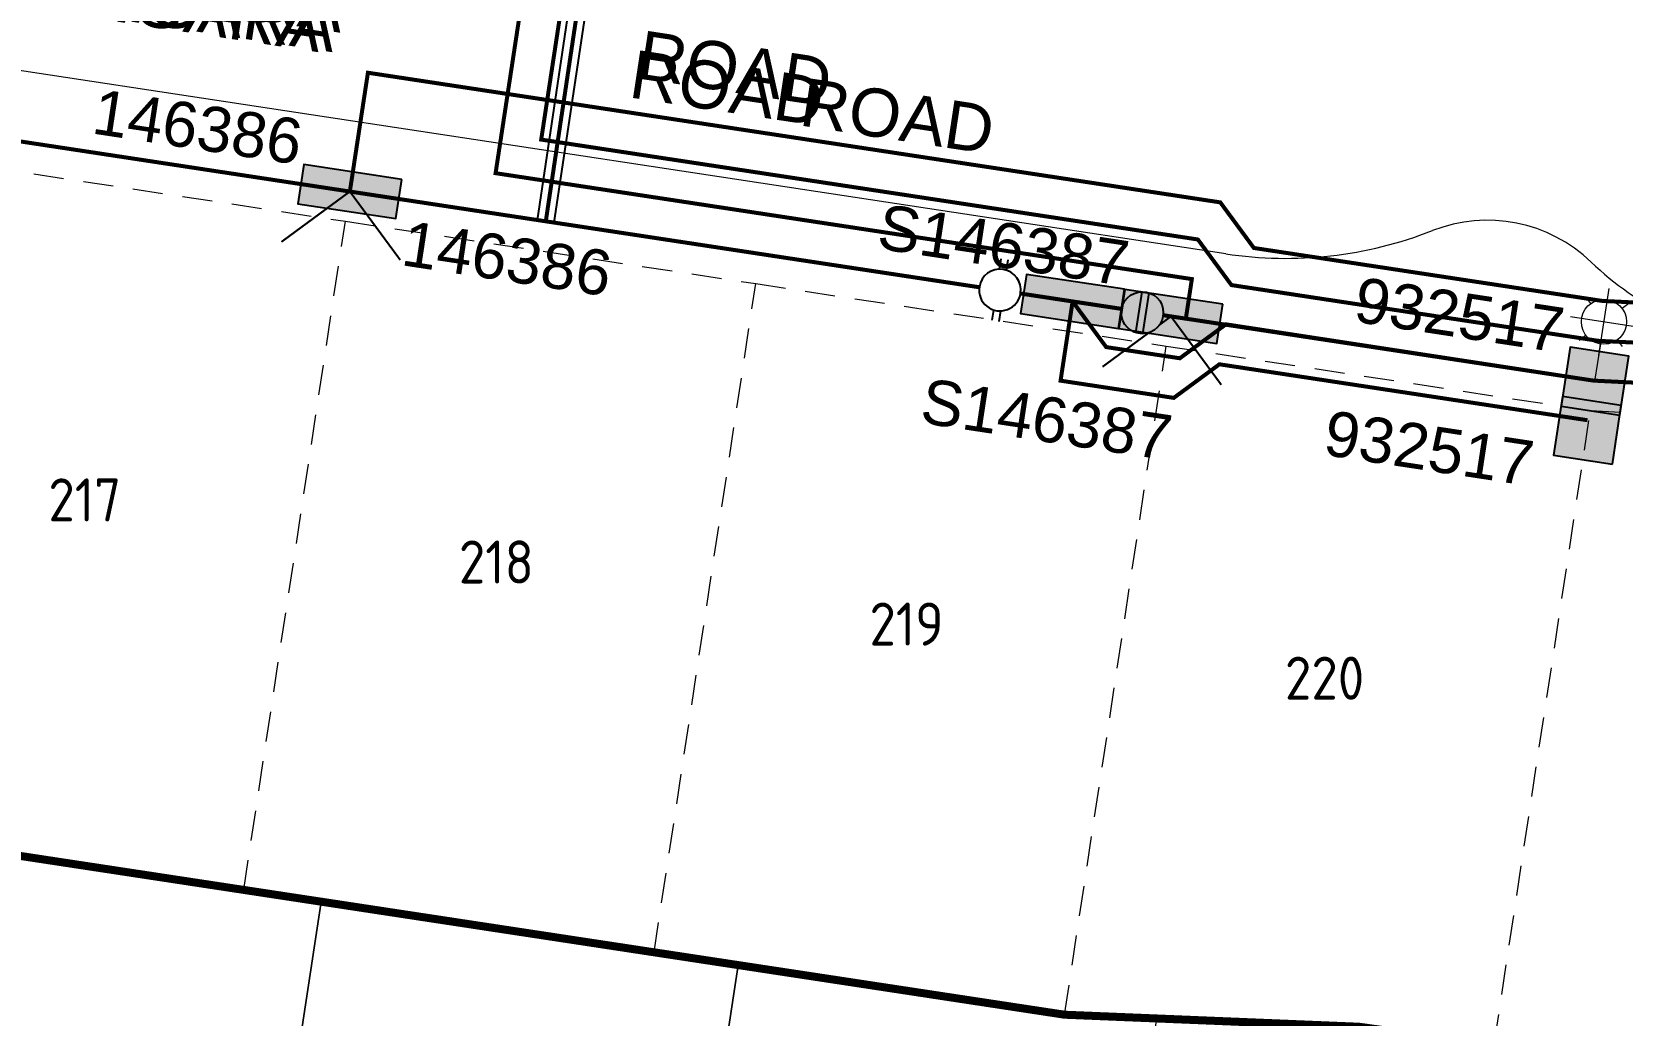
# Model space of a CAD drawing. Header units: metres. Extents: x 277548 to 280124, y 6243677 to 6246862.
# Drawn here: x 278761.3 to 278840.7, y 6245085.9 to 6245135 of the extents above; entities that cross this region are included whole.
import ezdxf
from ezdxf.enums import TextEntityAlignment as Align

# ---------------------------------------------------------------- set-up
doc = ezdxf.new("R2010")
doc.units = ezdxf.units.M
for name, pattern in [('Cable New OH', [6, 4, -2]), ('Dash', [5, 3, -2]), ('IECLAUG', [3, 2, -1]), ('IECLCENT', [15.5, 9.5, -2, 2, -2]), ('PHANTOM2', [1.25, 0.625, -0.125, 0.125, -0.125, 0.125, -0.125])]:
    doc.linetypes.add(name, pattern=pattern)
doc.layers.get('0').update_dxf_attribs({"color": 6})
for name, color, linetype, lineweight, true_color in [('_User ZKERB-3-1', 7, 'Continuous', 0, 0x949494), ('_User ZROAD NAMES', 7, 'Continuous', 0, 0xa50000), ('_User ZSTG2-1-1', 7, 'Continuous', 0, 0x0000f0)]:
    doc.layers.add(name, color=color, linetype=linetype, lineweight=lineweight, true_color=true_color)
doc.layers.add('_User ZSTG1-1-5', color=7, linetype='Continuous', lineweight=0)
doc.layers.add('Cadastre Developer_SP_NEW', color=253, linetype='Continuous', lineweight=5)
for name, color, linetype in [('Duct_SP_EXT', 7, 'Continuous'), ('Equip_LV_EXT', 7, 'Continuous'), ('Equip_SP_SL_NEW', 2, 'Continuous'), ('Notes', 7, 'Continuous'), ('Notes_HV_MISC', 7, 'Continuous'), ('Notes_LV_MISC', 7, 'Continuous'), ('Notes_SP_MISC', 7, 'Continuous'), ('SupportsUG_SP_LV_NEW', 2, 'Continuous'), ('SupportsUG_SP_LV_SL_NEW', 2, 'Continuous')]:
    doc.layers.add(name, color=color, linetype=linetype)
doc.styles.add('COLUMN_LABEL', font='arial.ttf')
doc.styles.add('iecARIAL', font='arial.ttf', dxfattribs={"height": 2})
doc.styles.add('iecISOCP', font='isocp.shx')
doc.styles.add('POLE_LABEL', font='arial.ttf')
doc.styles.get("Standard").update_dxf_attribs({"font": 'arial.ttf'})

# ---------------------------------------------------------------- blocks, each defined once
blk = doc.blocks.new('*U98')
blk.add_wipeout([(2.64, -0.95), (2.75, -0.79), (2.84, -0.63), (2.91, -0.45), (2.96, -0.27), (2.98, -0.09), (2.98, 0.1), (2.96, 0.29), (2.91, 0.47), (2.84, 0.64), (2.75, 0.81), (2.64, 0.96), (2.51, 1.1), (2.37, 1.21), (2.21, 1.31), (2.04, 1.39), (1.86, 1.45), (1.67, 1.49), (1.49, 1.5), (1.3, 1.49), (1.12, 1.45), (0.94, 1.39), (0.77, 1.31), (0.61, 1.21), (0.47, 1.09), (0.34, 0.95), (0.23, 0.8), (0.14, 0.64), (0.07, 0.46), (0.02, 0.28), (0, 0.09), (0, -0.09), (0.02, -0.28), (0.07, -0.46), (0.14, -0.64), (0.23, -0.8), (0.34, -0.95), (0.47, -1.09), (0.62, -1.21), (0.77, -1.31), (0.94, -1.39), (1.12, -1.44), (1.31, -1.48), (1.49, -1.49), (1.68, -1.48), (1.87, -1.44), (2.04, -1.38), (2.21, -1.3), (2.37, -1.2), (2.52, -1.08)])
for p, q in [((1.26, 1.48), (1.28, 2.23)), ((1.76, 1.47), (1.77, 2.22)), ((1.22, -1.47), (1.21, -2.21)), ((1.72, -1.47), (1.71, -2.22))]:
    blk.add_line(p, q)
blk.add_lwpolyline([(0, 0.03, 1), (2.98, -0.02, 1)], format="xyb", close=True)
for tag, p, flags in [('ORIENTATION', (0, 0), 9), ('Z', (0, 0), 1), ('USAGE', (0, -0.2), 9), ('NOTES', (0, -0.4), 9)]:
    blk.add_attdef(tag, p, '', height=0.2, dxfattribs=dict(flags=flags))
blk = doc.blocks.new('PILLAR_EXT')
blk.add_hatch(color=256).paths.add_polyline_path([(-2.475, 0.99), (-2.475, -0.99), (2.475, -0.99), (2.475, 0.99)])
blk.add_lwpolyline([(-2.475, -0.99), (2.475, -0.99), (2.475, 0.99), (-2.475, 0.99)], close=True)
at = {"style": 'iecARIAL', "flags": 8}
blk.add_attdef('ASSET_NUM', text='', height=2, dxfattribs=at).set_placement((1.5, 3.5), align=Align.MIDDLE_RIGHT)
for tag, p, flags in [('OWNED_BY', (0, -0.2), 9), ('STATE', (0, -0.4), 9), ('SUPPORT_TYPE', (0, -0.6), 9), ('USAGE', (0, -0.8), 9), ('LEGEND', (0, -1), 9), ('LOCATION', (0, -1.2), 9), ('NOTES', (0, -1.4), 9), ('PARENT', (0, -1.6), 9), ('STREETNAME', (0, -1.8), 9), ('SUBURB', (0, -2), 1)]:
    blk.add_attdef(tag, p, '', height=0.2, dxfattribs=dict(flags=flags))
blk = doc.blocks.new('*U64')
at = {"lineweight": 15}
for p, q in [((0, 0), (-0.47, -2.46)), ((-0.33, -1.72), (-1.16, -6.14)), ((-1.91, -2.23), (-1.59, -2.69)), ((0.96, -2.77), (0.49, -3.09)), ((1.47, -4.35), (-2.96, -3.51)), ((-2.45, -5.09), (-1.98, -4.77)), ((0.42, -5.63), (0.1, -5.17))]:
    blk.add_line(p, q, dxfattribs=at)
blk.add_circle((-0.74, -3.93), 1.5, dxfattribs=at)
for tag, p, height, flags in [('CONSTRUCTED_VOLTAGE', (0.98, -0.65), 0.2, 9), ('CONTROL_TYPE', (0.98, -0.85), 0.2, 9), ('LANTERN_PURPOSE', (0.98, -1.05), 0.2, 9), ('LANTERN_TYPE', (0.98, -1.25), 0.2, 9), ('LNUMBER', (2.18, -3.25), 2.5, 8), ('OPERATING_VOLTAGE', (0.98, -1.65), 0.2, 9), ('ORIENTATION', (0.98, -1.85), 0.2, 9), ('OWNED_BY', (0.98, -2.05), 0.2, 9), ('STATE', (0.98, -2.25), 0.2, 9), ('NO_PHASES', (0.98, -1.45), 0.2, 9), ('USAGE', (0.98, -2.45), 0.2, 9), ('CEXIST', (0.98, -2.65), 0.2, 9), ('CNEW', (0.98, -2.85), 0.2, 9), ('CNUMBER', (0.98, -3.05), 0.2, 9), ('CREMOVE', (0.98, -3.25), 0.2, 9), ('CREPLACE', (0.98, -3.45), 0.2, 9), ('LKINGHEIGHT', (0.98, -3.65), 0.2, 9), ('LBRACKET', (0.98, -3.85), 0.2, 9), ('LBRACKETVOCAB', (0.98, -4.05), 0.2, 9), ('LCATEGORY', (0.98, -4.25), 0.2, 9), ('LCHARGE1', (0.98, -4.45), 0.2, 9), ('LCHARGE1PERCENT', (0.98, -4.65), 0.2, 9), ('LCHARGE2', (0.98, -4.85), 0.2, 9), ('LCHARGE2PERCENT', (0.98, -5.05), 0.2, 9), ('LCHARGE3', (0.98, -5.25), 0.2, 9), ('LCHARGE3PERCENT', (0.98, -5.45), 0.2, 9), ('LEXIST', (0.98, -5.65), 0.2, 9), ('LLAMP', (0.98, -5.85), 0.2, 9), ('LLAMPVOCAB', (0.98, -6.05), 0.2, 9), ('LMAST', (0.98, -6.25), 0.2, 9), ('LMASTVOCAB', (0.98, -6.45), 0.2, 9), ('LNEW', (0.98, -6.65), 0.2, 9), ('LANTNUMBER', (0.98, -6.85), 0.2, 9), ('LOUTREACH', (0.98, -7.25), 0.2, 9), ('LOUTREACHVOCAB', (0.98, -7.45), 0.2, 9), ('LRATECODE', (0.98, -7.65), 0.2, 9), ('LREMOVE', (0.98, -7.85), 0.2, 9), ('LREPLACE', (0.98, -8.05), 0.2, 9), ('LTYPE', (0.98, -8.25), 0.2, 9), ('LTYPEVOCAB', (0.98, -8.45), 0.2, 9), ('LEGEND', (0.98, -8.65), 0.2, 9), ('STREETNAME', (0.98, -9.25), 0.2, 9), ('SUBURB', (0.98, -9.45), 0.2, 1), ('LOCATION', (0.98, -8.85), 0.2, 9), ('NOTES', (0.98, -9.05), 0.2, 9)]:
    blk.add_attdef(tag, p, '', height=height, dxfattribs=dict(flags=flags))
blk = doc.blocks.new('COLUMN_EXT')
blk.add_hatch(color=256).paths.add_polyline_path([(-1.485, 1.485), (-1.485, -1.485), (1.485, -1.485), (1.485, 1.485)])
blk.add_lwpolyline([(-1.485, -1.485), (1.485, -1.485), (1.485, 1.485), (-1.485, 1.485)], close=True)
at = {"style": 'COLUMN_LABEL', "oblique": 15, "flags": 8}
blk.add_attdef('ASSET_NUM', text='', height=2, dxfattribs=at).set_placement((2, 2), align=Align.MIDDLE_LEFT)
at = {"flags": 9}
for tag, style, p in [('STRUCTURE_PLANT_NUMBER', 'POLE_LABEL', (1.813, 0.031)), ('STREET_CODE', 'COLUMN_LABEL', (1.813, -0.2))]:
    blk.add_attdef(tag, text='', height=0.2, dxfattribs=dict(at, style=style)).set_placement(p, align=Align.MIDDLE_LEFT)
for tag, p in [('OWNED_BY', (1.813, -0.6)), ('STATE', (1.813, -0.8)), ('COLUMN_TYPE', (1.813, -0.4)), ('STREETNAME', (1.813, -1.6)), ('USAGE', (1.813, -1)), ('LEGEND', (1.813, -1.2)), ('LOCATION', (1.813, -1.4)), ('SUBURB', (1.813, -1.8)), ('NOTES', (1.813, -2))]:
    blk.add_attdef(tag, text='', height=0.2, dxfattribs=at).set_placement(p, align=Align.MIDDLE_LEFT)
at = {"flags": 1}
blk.add_attdef('Z', (1.813, -2.351), '', height=0.2, dxfattribs=at)
blk = doc.blocks.new('*U93')
for tag, flags, p in [('OWNED_BY', 9, (1.5, -1.8)), ('OPERATED_BY', 9, (1.5, -2)), ('NOTES', 9, (1.5, -1.6)), ('MAINTAINED_BY', 9, (1.5, -2.2)), ('TYPE', 9, (1.5, -2.6)), ('Z', 1, (1.5, -2.8)), ('NUMBER_OF_PHASES', 9, (1.5, -2.4))]:
    blk.add_attdef(tag, text='', height=0.2, dxfattribs=dict(flags=flags)).set_placement(p, align=Align.MIDDLE_LEFT)
blk.add_wipeout([(2.59, -0.36), (2.71, -0.22), (2.82, -0.06), (2.91, 0.1), (2.97, 0.28), (3.02, 0.46), (3.04, 0.65), (3.04, 0.83), (3.01, 1.02), (2.96, 1.2), (2.89, 1.37), (2.79, 1.54), (2.68, 1.69), (2.55, 1.82), (2.4, 1.94), (2.24, 2.04), (2.07, 2.11), (1.89, 2.17), (1.71, 2.2), (1.52, 2.21), (1.34, 2.2), (1.15, 2.16), (0.97, 2.1), (0.81, 2.01), (0.65, 1.91), (0.51, 1.79), (0.38, 1.65), (0.27, 1.5), (0.18, 1.33), (0.12, 1.16), (0.07, 0.97), (0.05, 0.79), (0.06, 0.6), (0.08, 0.41), (0.13, 0.23), (0.2, 0.06), (0.3, -0.1), (0.41, -0.25), (0.54, -0.39), (0.69, -0.51), (0.85, -0.6), (1.02, -0.68), (1.2, -0.74), (1.38, -0.77), (1.57, -0.78), (1.76, -0.76), (1.94, -0.72), (2.12, -0.66), (2.29, -0.58), (2.44, -0.48)])
for p, q in [((1.32, 2.2), (1.27, -0.76)), ((1.82, 2.19), (1.77, -0.77))]:
    blk.add_line(p, q)
blk.add_circle((1.55, 0.72), 1.5)
at = {"flags": 9}
for tag, p in [('ACTUAL_STATUS', (1.5, 0)), ('CONSTRUCTED_VOLTAGE', (1.5, -0.2)), ('OPERATING_VOLTAGE', (1.5, -0.6)), ('ORIENTATION', (1.5, -0.8)), ('STATE', (1.5, -1)), ('SWITCH_TYPE', (1.5, -1.2)), ('NO_PHASES', (1.5, -0.4)), ('USAGE', (1.5, -1.4))]:
    blk.add_attdef(tag, text='', height=0.2, dxfattribs=at).set_placement(p, align=Align.MIDDLE_LEFT)

msp = doc.modelspace()

# ---------------------------------------------------------------- linework, layer by layer
at = {"layer": '_User ZKERB-3-1', "linetype": 'Continuous'}
msp.add_line((278820.89284, 6245123.95248), (278721.56523, 6245139.05319), dxfattribs=at)
for centre, radius, start, end in [((278833.95095, 6245118.12829), 7.5, 46.160023, 111.440173), ((278823.89889, 6245143.72528), 20, 261.355555, 291.440172), ((278849.88182, 6245134.71766), 15.5, 226.160024, 261.355557)]:
    msp.add_arc(centre, radius, start, end, dxfattribs=at)
at = {"layer": '_User ZSTG2-1-1', "color": 252, "linetype": 'Dash', "ltscale": 0.5, "true_color": 0x878787}
for p, q in [((278756.43442, 6245128.6946), (278776.92893, 6245125.57883)), ((278771.85322, 6245092.19245), (278776.92893, 6245125.57883)), ((278776.92893, 6245125.57883), (278797.42344, 6245122.46306)), ((278792.34773, 6245089.07669), (278797.42344, 6245122.46306)), ((278797.42344, 6245122.46306), (278817.91794, 6245119.3473)), ((278812.84224, 6245085.96092), (278817.91794, 6245119.3473)), ((278817.91794, 6245119.3473), (278839.1045, 6245116.12632)), ((278834.29535, 6245084.49325), (278839.1045, 6245116.12632)), ((278839.1045, 6245116.12632), (278848.95981, 6245115.63952)), ((278771.85322, 6245092.19245), (278754.88816, 6245094.77164)), ((278792.34773, 6245089.07669), (278775.7188, 6245091.60477))]:
    msp.add_line(p, q, dxfattribs=at)
at = {"layer": 'Cadastre Developer_SP_NEW', "color": 2}
for points in [[(278754.88816, 6245094.77164), (278749.89361, 6245061.91913), (278770.72426, 6245058.75226), (278775.7188, 6245091.60477), (278771.85322, 6245092.19245)], [(278775.7188, 6245091.60477), (278770.72426, 6245058.75226), (278791.55491, 6245055.58539), (278796.54945, 6245088.4379), (278792.34773, 6245089.07669)], [(278796.54945, 6245088.4379), (278791.55491, 6245055.58539), (278810.84327, 6245052.653), (278812.40914, 6245052.57369), (278817.45634, 6245085.77252), (278812.84224, 6245085.96092)]]:
    msp.add_lwpolyline(points, close=True, dxfattribs=at)
at = {"layer": 'Duct_SP_EXT'}
for p, q in [((278786.52291, 6245125.6365), (278789.18644, 6245143.43839)), ((278787.35366, 6245125.5122), (278790.01719, 6245143.31409)), ((278786.52291, 6245125.6365), (278786.93828, 6245125.57435)), ((278787.35366, 6245125.5122), (278786.93828, 6245125.57435))]:
    msp.add_line(p, q, dxfattribs=at)
at = {"layer": 'Notes_LV_MISC', "linetype": 'IECLCENT', "ltscale": 0.75, "const_width": 0.2, "flags": 128}
for points in [[(278813.24465, 6245121.57292), (278818.89924, 6245120.71246), (278819.20018, 6245122.69016), (278784.43147, 6245127.97804), (278791.92459, 6245177.23217), (278810.92, 6245174.35632), (278810.12658, 6245169.13745)], [(278802.22703, 6245170.33841), (278802.71993, 6245173.57063), (278793.60284, 6245174.9567), (278786.70918, 6245129.65462), (278819.50106, 6245124.66739), (278821.177, 6245122.3905), (278839.47984, 6245119.60947), (278849.33519, 6245119.12266), (278881.40419, 6245114.24723), (278883.27465, 6245111.93989), (278883.87103, 6245111.84922)], [(278783.78216, 6245132.12278), (278778.05615, 6245132.99335), (278777.15438, 6245127.06179)], [(278813.24465, 6245121.57292), (278786.93828, 6245125.57435), (278785.07392, 6245125.85779), (278779.60126, 6245126.68979), (278777.15438, 6245127.06179)], [(278880.55519, 6245112.35333), (278860.78545, 6245115.35891), (278849.10992, 6245117.13393), (278839.25462, 6245117.62074), (278820.90112, 6245120.43128), (278818.59854, 6245118.73638), (278814.92126, 6245119.29512), (278813.24465, 6245121.57292)]]:
    msp.add_lwpolyline(points, dxfattribs=at)
at = {"layer": 'Notes_LV_MISC', "linetype": 'IECLCENT', "ltscale": 0.5, "flags": 128}
msp.add_lwpolyline([(278813.24465, 6245121.57292, 0.2, 0.2, 0), (278812.64375, 6245117.61822, 0.2, 0.2, 0), (278818.29767, 6245116.75914, 0.2, 0.2, 0), (278820.57574, 6245118.43595, 0.2, 0.2, 0), (278838.95418, 6245115.64343, 0.2, 0.2, 0)], format="xyseb", dxfattribs=at)
at = {"layer": 'Notes_SP_MISC', "linetype": 'IECLAUG', "lineweight": -3, "ltscale": 0.25, "const_width": 0.1}
for points in [[(278773.73755, 6245124.54678), (278777.15438, 6245127.06179), (278779.66939, 6245123.64496)], [(278814.73972, 6245118.31115), (278818.15655, 6245120.82617), (278820.67156, 6245117.40934)]]:
    msp.add_lwpolyline(points, dxfattribs=at)

# ---------------------------------------------------------------- block references
at = {"layer": 'Equip_SP_SL_NEW', "xscale": 0.7500000000000001, "yscale": 0.7500000000000001, "zscale": 0.7500000000000001, "rotation": 182.093705636902}
msp.add_blockref('*U64', (278839.33009, 6245117.59451), dxfattribs=at)
at = {"layer": 'Notes_LV_MISC'}
ref = msp.add_blockref('PILLAR_EXT', (278777.15438, 6245127.06179), dxfattribs=dict(at, rotation=171.3555571967594))
ref.add_attrib('ASSET_NUM', '146386', dxfattribs={"layer": '0', "height": 2.25, "rotation": 171.3555572, "text_generation_flag": 6}).set_placement((278790.18943, 6245122.93048), align=Align.MIDDLE_RIGHT)
ref = msp.add_blockref('COLUMN_EXT', (278838.9542, 6245115.13768), dxfattribs=dict(at, rotation=81.355556))
ref.add_attrib('ASSET_NUM', '932517', dxfattribs={"layer": '0', "height": 2.25, "rotation": 351.355556}).set_placement((278825.86088, 6245115.04078), align=Align.MIDDLE_LEFT)
at = {"layer": 'SupportsUG_SP_LV_NEW'}
ref = msp.add_blockref('PILLAR_EXT', (278777.15438, 6245127.06179), dxfattribs=dict(at, rotation=171.3555571967594))
ref.add_attrib('ASSET_NUM', '146386', dxfattribs={"layer": '0', "height": 2.25, "rotation": 171.3555572, "text_generation_flag": 6}).set_placement((278774.741, 6245129.50811), align=Align.MIDDLE_RIGHT)
at = {"layer": 'SupportsUG_SP_LV_SL_NEW'}
ref = msp.add_blockref('COLUMN_EXT', (278839.33009, 6245117.59451), dxfattribs=dict(at, rotation=81.355556))
ref.add_attrib('ASSET_NUM', '932517', dxfattribs={"layer": '0', "height": 2.25, "rotation": 351.355556}).set_placement((278827.37473, 6245121.69445), align=Align.MIDDLE_LEFT)

# ---------------------------------------------------------------- texts
at = {"layer": '_User ZROAD NAMES', "color": 7, "insert": (278755.32292, 6245137.06188), "char_height": 2.4, "attachment_point": 7, "rotation": 351.3555561, "line_spacing_factor": 0.6}
msp.add_mtext('{\\fArial|b0|i0|c0|p39;KALANGARA                          ROAD}', dxfattribs=at)
at = {"layer": '_User ZSTG1-1-5', "color": 252, "linetype": 'Cable New OH', "true_color": 0x878787, "char_height": 2.15, "attachment_point": 7, "style": 'iecISOCP', "bg_fill": 3, "box_fill_scale": 1.05, "bg_fill_color": 256, "bg_fill_transparency": 0}
for s, insert, width in [('217', (278762.09807, 6245110.58962), 3.8823465), ('218', (278782.59807, 6245107.48962), 3.8856207), ('219', (278803.09807, 6245104.38962), 3.8856207), ('220', (278823.84807, 6245101.68962), 3.8768895)]:
    msp.add_mtext(s, dxfattribs=dict(at, insert=insert, width=width))
at = {"layer": 'Notes_HV_MISC', "color": 7, "insert": (278756.02416, 6245137.06188), "char_height": 2.4, "attachment_point": 7, "rotation": 351.3555561, "line_spacing_factor": 0.6}
msp.add_mtext('{\\fArial|b0|i0|c0|p39;KALANGARA                ROAD}', dxfattribs=at)
at = {"layer": 'Notes_LV_MISC', "color": 7, "insert": (278756.41573, 6245138.03391), "char_height": 2.4, "attachment_point": 7, "rotation": 351.3555561, "line_spacing_factor": 0.6}
msp.add_mtext('{\\fArial|b0|i0|c0|p39;KALANGARA                ROAD}', dxfattribs=at)

# ---------------------------------------------------------------- next in the draw order: linework, layer by layer
at = {"layer": 'Notes_HV_MISC', "linetype": 'IECLCENT', "ltscale": 0.5, "const_width": 0.2}
msp.add_lwpolyline([(278697.59882, 6245091.18866), (278703.35045, 6245129.02103), (278707.87463, 6245133.79612), (278713.77852, 6245136.69678), (278786.93828, 6245125.57435), (278791.50968, 6245156.12756), (278774.12496, 6245158.72868), (278776.65097, 6245175.54446)], dxfattribs=at)
at = {"layer": 'Notes_LV_MISC', "linetype": 'IECLCENT', "ltscale": 0.75, "const_width": 0.2, "flags": 128}
for points in [[(278777.15438, 6245127.06179), (278713.77852, 6245136.69678), (278707.87463, 6245133.79612), (278703.35045, 6245129.02103), (278697.59882, 6245091.18866), (278692.70243, 6245058.98173), (278545.96525, 6245081.29008), (278539.31025, 6245076.39155), (278538.9958, 6245074.32322), (278526.6378, 6245076.20199)], [(278903.482, 6245108.86778), (278909.4643, 6245107.95446), (278910.06551, 6245111.90902), (278882.62923, 6245116.08397), (278849.53534, 6245121.11521), (278839.67991, 6245121.60202), (278822.29657, 6245124.24335), (278820.62072, 6245126.52011), (278783.78216, 6245132.12278)]]:
    msp.add_lwpolyline(points, dxfattribs=at)
at = {"layer": 'Notes_SP_MISC', "linetype": 'IECLCENT', "ltscale": 0.5, "const_width": 0.2, "flags": 128}
for points in [[(278786.93828, 6245125.57435), (278713.77852, 6245136.69678), (278707.87463, 6245133.79612), (278703.35045, 6245129.02103), (278697.59882, 6245091.18866)], [(278786.93828, 6245125.57435), (278839.25462, 6245117.62074), (278849.10992, 6245117.13393), (278860.78545, 6245115.35891), (278903.39584, 6245108.88088), (278946.00623, 6245102.40285), (278988.61662, 6245095.92482), (279073.83943, 6245082.96846)]]:
    msp.add_lwpolyline(points, dxfattribs=at)

# ---------------------------------------------------------------- next in the draw order: block references
at = {"layer": 'Equip_LV_EXT', "xscale": 0.7, "yscale": 0.7, "zscale": 0.7, "rotation": 352.2249757050722}
msp.add_blockref('*U98', (278808.58476, 6245122.28136), dxfattribs=at)

# ---------------------------------------------------------------- next in the draw order: block references
at = {"layer": 'Notes_LV_MISC'}
ref = msp.add_blockref('PILLAR_EXT', (278813.24465, 6245121.57292), dxfattribs=dict(at, rotation=171.3555571967594))
ref.add_attrib('ASSET_NUM', 'S146387', dxfattribs={"layer": '0', "height": 2.25, "rotation": 171.3555572, "text_generation_flag": 6}).set_placement((278818.16887, 6245114.74893), align=Align.MIDDLE_RIGHT)

# ---------------------------------------------------------------- next in the draw order: block references
at = {"layer": 'Equip_LV_EXT', "xscale": 0.7, "yscale": 0.7, "zscale": 0.7, "rotation": 352.2249757050722}
msp.add_blockref('*U93', (278815.58223, 6245120.65829), dxfattribs=at)

# ---------------------------------------------------------------- next in the draw order: linework, layer by layer
at = {"layer": 'Notes', "color": 20, "linetype": 'PHANTOM2', "ltscale": 7.5, "true_color": 0xff470a, "const_width": 0.4, "flags": 128}
msp.add_lwpolyline([(278491.1409, 6245262.39853), (278580.82827, 6245248.76502), (278566.8694, 6245149.14049), (278476.73864, 6245162.65024), (278469.15313, 6245108.669), (278490.58761, 6245105.68093), (278481.62159, 6245046.23023), (278519.68421, 6245040.44342), (278537.47973, 6245037.73798), (278537.83035, 6245040.04422), (278712.8503, 6245013.43606), (278718.64237, 6245051.49788), (278726.85868, 6245050.12118), (278729.13217, 6245065.07548), (278732.30009, 6245085.91305), (278732.31704, 6245097.45294), (278751.35871, 6245095.30822), (278812.84224, 6245085.96092), (278827.54905, 6245085.36041), (278876.98037, 6245078.50613), (279083.60407, 6245047.09327), (279090.03231, 6245046.11599), (279144.98476, 6245027.52503, 0.13097236), (279149.70392, 6245088.12442), (279153.18627, 6245168.51426), (279145.25411, 6245169.72018), (279149.03558, 6245165.1227), (279147.36236, 6245126.49632), (279111.26352, 6245134.42811), (278893.7627, 6245167.49461), (278772.07802, 6245187.00574), (278635.14377, 6245207.82359), (278634.99144, 6245206.83542), (278595.44789, 6245212.8472), (278575.93578, 6245212.83527), (278580.82827, 6245248.76502), (278491.1409, 6245262.39853)], format="xyb", close=True, dxfattribs=at)

# ---------------------------------------------------------------- next in the draw order: block references
at = {"layer": 'SupportsUG_SP_LV_NEW'}
ref = msp.add_blockref('PILLAR_EXT', (278818.15655, 6245120.82617), dxfattribs=dict(at, rotation=171.3555571967594))
ref.add_attrib('ASSET_NUM', 'S146387', dxfattribs={"layer": '0', "height": 2.25, "rotation": 171.3555572, "text_generation_flag": 6}).set_placement((278816.0169, 6245123.44876), align=Align.MIDDLE_RIGHT)

doc.saveas('drawing.dxf')
